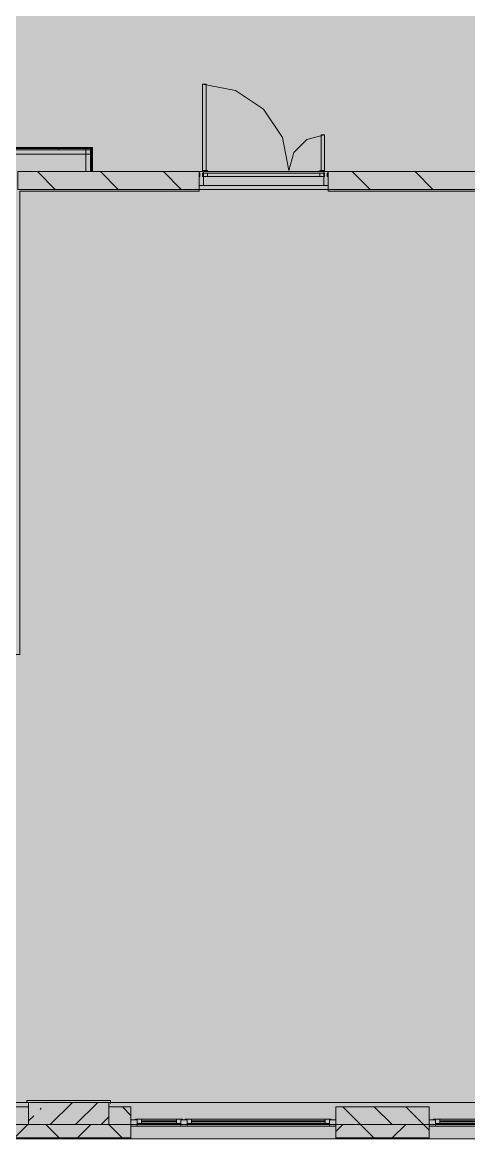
# Model space of a CAD drawing. Header units: millimetres. Extents: x -3817 to 677485, y -22715 to 103890.
# Drawn here: x 29735.4 to 29774.9, y 201.1 to 299.8 of the extents above; entities that cross this region are included whole.
import ezdxf

# ---------------------------------------------------------------- set-up
doc = ezdxf.new("R2010")
doc.units = ezdxf.units.MM
doc.layers.add('PDF _Геометрия', color=7, linetype='Continuous', true_color=0x1d1d1d)
doc.layers.add('PDF _Сплошная заливка', color=7, linetype='Continuous', true_color=0xffffff)

msp = doc.modelspace()

# ---------------------------------------------------------------- hatches: boundary and pattern name
at = {"layer": 'PDF _Сплошная заливка', "true_color": 0xd9d9d9, "transparency": 33554559}
msp.add_hatch(color=254, dxfattribs=at).paths.add_polyline_path([(29921.04, 201.109), (29921.04, 372.26), (29669.868, 372.325), (29669.868, 418.715), (29600.87, 418.715), (29600.87, 283.518), (29637.404, 283.518), (29637.404, 201.109), (29911.289, 201.109)])
h = msp.add_hatch(color=254, dxfattribs=at)
h.paths.add_polyline_path([(29729.829, 288.637), (29741.653, 288.637), (29741.653, 288.736), (29730, 288.736)], flags=0)
h.paths.add_polyline_path([(29729.018, 288.637), (29729.693, 288.637), (29729.636, 288.736), (29728.732, 288.736), (29728.732, 288.637)], flags=0)
h = msp.add_hatch(color=254, dxfattribs=at)
h.paths.add_polyline_path([(29764.479, 285.027), (29778.502, 285.027), (29778.502, 286.602), (29762.479, 286.602), (29762.479, 285.027)], flags=0)
h.paths.add_polyline_path([(29749.798, 285.027), (29751.062, 285.027), (29751.062, 286.602), (29735.039, 286.602), (29735.117, 285.027)], flags=0)
h.paths.add_polyline_path([(29662.6, 285.027), (29663.388, 285.027), (29663.388, 286.602), (29658.034, 286.602), (29658.034, 285.027), (29661.97, 285.027)], flags=0)
h.paths.add_polyline_path([(29671.262, 285.027), (29676.773, 285.027), (29676.773, 286.602), (29671.262, 286.602)], flags=0)
h = msp.add_hatch(color=254, dxfattribs=at)
h.paths.add_polyline_path([(29889.268, 202.353), (29891.096, 202.353), (29891.096, 203.928), (29888.734, 203.928), (29888.734, 202.353)], flags=0)
h.paths.add_polyline_path([(29856.452, 202.353), (29856.452, 203.928), (29848.184, 203.928), (29848.184, 202.353), (29852.565, 202.353)], flags=0)
h.paths.add_polyline_path([(29874.561, 202.353), (29874.561, 203.928), (29870.625, 203.928), (29870.625, 202.353)], flags=0)
h.paths.add_polyline_path([(29764.479, 202.353), (29771.415, 202.353), (29771.415, 203.928), (29763.148, 203.928), (29763.148, 202.353)], flags=0)
h.paths.add_polyline_path([(29792.675, 202.353), (29799.761, 202.353), (29799.761, 203.928), (29792.675, 203.928)], flags=0)
h.paths.add_polyline_path([(29806.847, 202.353), (29813.934, 202.353), (29813.934, 203.928), (29806.847, 203.928)], flags=0)
h.paths.add_polyline_path([(29745.038, 202.353), (29745.038, 203.928), (29743.07, 203.928), (29743.07, 202.353)], flags=0)
h.paths.add_polyline_path([(29830.075, 202.353), (29830.075, 203.928), (29828.106, 203.928), (29828.106, 202.353)], flags=0)
h.paths.add_polyline_path([(29661.712, 202.353), (29665.12, 202.353), (29665.12, 203.928), (29658.821, 203.928), (29658.821, 202.353)], flags=0)
h.paths.add_polyline_path([(29679.293, 202.353), (29681.261, 202.353), (29681.261, 203.928), (29679.293, 203.928), (29679.293, 203.585)], flags=0)
h.paths.add_polyline_path([(29735.117, 202.353), (29735.984, 202.353), (29735.984, 203.928), (29728.897, 203.928), (29728.897, 202.353)], flags=0)
h.paths.add_polyline_path([(29707.638, 202.353), (29707.638, 203.928), (29699.371, 203.928), (29699.371, 202.353), (29705.755, 202.353)], flags=0)
h = msp.add_hatch(color=254, dxfattribs=at)
h.paths.add_polyline_path([(29889.268, 201.172), (29891.096, 201.172), (29891.096, 202.353), (29881.648, 202.353), (29881.648, 201.172), (29881.927, 201.172)], flags=0)
h.paths.add_polyline_path([(29909.206, 201.172), (29919.835, 201.172), (29919.835, 202.353), (29909.206, 202.353)], flags=0)
h.paths.add_polyline_path([(29806.847, 201.172), (29813.934, 201.172), (29813.934, 202.353), (29806.847, 202.353)], flags=0)
h.paths.add_polyline_path([(29797.511, 201.172), (29799.761, 201.172), (29799.761, 202.353), (29792.675, 202.353), (29792.675, 201.172), (29793.841, 201.172)], flags=0)
h.paths.add_polyline_path([(29823.203, 201.172), (29830.075, 201.172), (29830.075, 202.353), (29821.02, 202.353), (29821.02, 201.172)], flags=0)
h.paths.add_polyline_path([(29848.184, 201.172), (29856.452, 201.172), (29856.452, 202.353), (29848.184, 202.353)], flags=0)
h.paths.add_polyline_path([(29863.538, 201.172), (29874.561, 201.172), (29874.561, 202.353), (29863.538, 202.353)], flags=0)
h.paths.add_polyline_path([(29707.638, 201.172), (29707.638, 202.353), (29699.371, 202.353), (29699.371, 201.172), (29705.755, 201.172)], flags=0)
h.paths.add_polyline_path([(29778.502, 201.172), (29785.588, 201.172), (29785.588, 202.353), (29778.502, 202.353)], flags=0)
h.paths.add_polyline_path([(29764.479, 201.172), (29771.415, 201.172), (29771.415, 202.353), (29763.148, 202.353), (29763.148, 201.172)], flags=0)
h.paths.add_polyline_path([(29721.811, 201.172), (29721.811, 202.353), (29714.725, 202.353), (29714.725, 201.172), (29720.436, 201.172)], flags=0)
h.paths.add_polyline_path([(29745.038, 201.172), (29745.038, 202.353), (29728.897, 202.353), (29728.897, 201.172), (29742.458, 201.172)], flags=0)
h.paths.add_polyline_path([(29665.12, 201.172), (29665.12, 202.353), (29658.821, 202.353), (29658.821, 201.172), (29661.712, 201.172)], flags=0)
h.paths.add_polyline_path([(29647.031, 201.172), (29651.735, 201.172), (29651.735, 202.353), (29637.404, 202.353), (29637.404, 201.172)], flags=0)
h.paths.add_polyline_path([(29672.206, 201.172), (29681.261, 201.172), (29681.261, 202.353), (29672.206, 202.353)], flags=0)

# ---------------------------------------------------------------- linework, layer by layer
at = {"layer": 'PDF _Геометрия', "color": 9, "lineweight": 9, "true_color": 0xb7b7b7}
for points in [[(29751.692, 286.71), (29751.692, 294.348), (29751.377, 294.348), (29751.377, 286.71)], [(29761.849, 286.71), (29762.164, 286.71), (29762.164, 289.86), (29761.849, 289.86)], [(29743.227, 204.228), (29743.227, 204.479), (29735.826, 204.479), (29735.826, 204.321), (29735.826, 204.479), (29743.227, 204.479)]]:
    msp.add_lwpolyline(points, close=True, dxfattribs=at)
for points in [[(29751.377, 286.71), (29751.377, 294.348), (29754.3, 293.766), (29756.777, 292.111), (29758.433, 289.633), (29759.014, 286.71), (29759.436, 288.285), (29760.589, 289.438), (29762.164, 289.86), (29762.164, 286.71)], [(29730, 288.736), (29741.653, 288.736), (29741.653, 286.602), (29751.076, 286.602)], [(29751.062, 286.602), (29751.062, 286.159)], [(29751.81, 286.608), (29751.81, 286.71), (29751.377, 286.71), (29751.377, 286.608)], [(29751.377, 286.474), (29751.377, 286.159), (29751.81, 286.159), (29751.81, 286.474)], [(29761.731, 286.608), (29761.731, 286.71), (29762.164, 286.71), (29762.164, 286.608)], [(29762.164, 286.474), (29762.164, 286.159), (29761.731, 286.159), (29761.731, 286.474)], [(29762.475, 286.602), (29780.234, 286.602), (29780.234, 278.728), (29781.927, 278.728)], [(29762.479, 286.159), (29762.479, 286.602)], [(29751.062, 285.372), (29751.062, 284.87), (29735.204, 284.87), (29735.204, 243.926), (29728.661, 243.926)], [(29762.479, 284.87), (29778.344, 284.87), (29778.344, 204.321), (29778.344, 284.87), (29762.479, 284.87), (29762.479, 285.372)], [(29734.881, 243.926), (29735.204, 243.926), (29735.204, 284.87), (29751.062, 284.87)]]:
    msp.add_lwpolyline(points, dxfattribs=at)
at = {"layer": 'PDF _Геометрия', "color": 8, "lineweight": 9, "true_color": 0x737373}
for points in [[(29728.732, 288.736), (29729.636, 288.736), (29728.732, 288.736), (29728.732, 288.145), (29741.653, 288.145), (29741.653, 288.736), (29730, 288.736)], [(29741.653, 288.539), (29728.732, 288.539)], [(29741.653, 288.637), (29729.829, 288.637)], [(29738.604, 288.539), (29738.702, 288.637), (29738.801, 288.736)], [(29741.456, 286.602), (29741.456, 288.736)], [(29741.554, 286.602), (29741.554, 288.736)], [(29738.346, 285.027), (29736.771, 286.602)], [(29743.913, 285.027), (29742.338, 286.602)], [(29749.481, 285.027), (29747.906, 286.602)], [(29751.062, 286.159), (29751.062, 286.602)], [(29751.456, 285.372), (29762.085, 285.372), (29751.456, 285.372), (29751.456, 286.159), (29751.456, 286.474), (29751.456, 286.608), (29751.456, 286.474), (29751.456, 286.159), (29762.085, 286.159), (29751.456, 286.159)], [(29751.456, 286.474), (29762.085, 286.474), (29751.456, 286.474)], [(29762.085, 286.159), (29762.085, 286.474), (29762.085, 286.608), (29762.085, 286.474), (29762.085, 286.159), (29762.085, 285.372)], [(29762.479, 286.602), (29762.479, 286.159)], [(29766.183, 285.027), (29764.609, 286.602)], [(29771.751, 285.027), (29770.176, 286.602)], [(29762.479, 285.372), (29762.479, 285.027), (29751.062, 285.027), (29751.062, 285.372)], [(29659.766, 204.321), (29659.608, 204.321), (29659.766, 204.321), (29659.774, 204.321), (29743.07, 204.321), (29743.227, 204.321), (29743.235, 204.321), (29778.502, 204.321), (29778.344, 204.321)], [(29743.227, 204.321), (29735.826, 204.321)], [(29737.57, 204.263), (29737.629, 204.321)], [(29737.905, 202.353), (29739.874, 204.321)], [(29740.15, 202.353), (29742.119, 204.321)], [(29771.415, 202.353), (29763.148, 202.353), (29763.148, 201.109), (29763.148, 202.353), (29745.038, 202.353), (29743.07, 202.353), (29735.984, 202.353), (29728.897, 202.353), (29728.897, 203.928), (29735.984, 203.928), (29735.984, 202.353), (29728.897, 202.353), (29728.897, 201.109), (29728.897, 202.353), (29721.811, 202.353)], [(29735.984, 203.876), (29735.931, 203.928)], [(29737.009, 203.702), (29737.102, 203.795)], [(29745.038, 203.172), (29744.283, 203.928)], [(29778.502, 202.353), (29771.415, 202.353), (29771.415, 201.109), (29771.415, 202.353), (29763.148, 202.353), (29763.148, 203.928), (29771.415, 203.928), (29771.415, 202.353), (29778.502, 202.353), (29778.502, 201.109), (29778.502, 202.353), (29785.588, 202.353), (29785.588, 201.109), (29785.588, 202.353), (29792.675, 202.353)], [(29766.525, 201.172), (29765.344, 202.353), (29763.769, 203.928)], [(29768.128, 202.353), (29766.553, 203.928)], [(29771.415, 201.849), (29770.912, 202.353), (29769.337, 203.928)], [(29734.75, 201.172), (29735.931, 202.353)], [(29735.984, 202.676), (29736.448, 203.14)], [(29738.687, 201.172), (29737.506, 202.353)], [(29740.318, 201.172), (29741.499, 202.353)], [(29742.395, 202.353), (29743.07, 203.028)], [(29744.255, 201.172), (29743.074, 202.353), (29743.07, 202.357)], [(29745.59, 202.762), (29745.038, 202.762)], [(29763.148, 202.353), (29745.038, 202.353)], [(29745.432, 202.841), (29749.605, 202.841)], [(29745.983, 202.841), (29745.983, 202.447)], [(29745.983, 202.684), (29749.054, 202.684)], [(29749.054, 202.605), (29745.983, 202.605)], [(29749.054, 202.841), (29749.054, 202.447)], [(29749.841, 202.841), (29762.754, 202.841)], [(29750.393, 202.841), (29750.393, 202.447)], [(29750.393, 202.684), (29762.203, 202.684)], [(29762.203, 202.605), (29750.393, 202.605)], [(29762.203, 202.841), (29762.203, 202.447)], [(29763.148, 202.762), (29762.597, 202.762)], [(29763.148, 201.732), (29763.769, 202.353)], [(29768.156, 201.172), (29769.337, 202.353)], [(29771.967, 202.762), (29771.415, 202.762)], [(29771.809, 202.841), (29778.108, 202.841)], [(29772.36, 202.841), (29772.36, 202.447)], [(29772.36, 202.684), (29777.557, 202.684)], [(29777.557, 202.605), (29772.36, 202.605)], [(29745.038, 202.211), (29763.148, 202.211)], [(29762.597, 202.211), (29745.59, 202.211)], [(29771.415, 202.211), (29778.502, 202.211)], [(29728.897, 201.172), (29745.038, 201.172)], [(29728.897, 201.148), (29745.038, 201.148)], [(29763.148, 201.172), (29771.415, 201.172)], [(29763.148, 201.148), (29771.415, 201.148)]]:
    msp.add_lwpolyline(points, dxfattribs=at)
for points in [[(29741.062, 288.736), (29741.062, 286.602), (29741.653, 286.602), (29741.653, 288.736)], [(29735.039, 285.027), (29751.062, 285.027), (29751.062, 286.602), (29735.039, 286.602)], [(29751.377, 286.474), (29751.456, 286.474), (29751.456, 286.608), (29751.062, 286.608), (29751.062, 286.474), (29751.141, 286.474), (29751.141, 286.159), (29751.062, 286.159), (29751.062, 285.372), (29751.456, 285.372), (29751.456, 286.159), (29751.377, 286.159)], [(29751.456, 286.608), (29762.085, 286.608)], [(29762.4, 286.159), (29762.4, 286.474), (29762.479, 286.474), (29762.479, 286.608), (29762.085, 286.608), (29762.085, 286.474), (29762.164, 286.474), (29762.164, 286.159), (29762.085, 286.159), (29762.085, 285.372), (29762.479, 285.372), (29762.479, 286.159)], [(29778.502, 285.027), (29778.502, 222.037), (29780.234, 222.037), (29780.234, 286.602), (29778.502, 286.602), (29762.479, 286.602), (29762.479, 285.027)], [(29743.07, 204.321), (29735.984, 204.321), (29735.984, 202.353), (29743.07, 202.353)], [(29745.038, 202.353), (29745.038, 203.928), (29743.07, 203.928), (29743.07, 202.353)], [(29745.038, 202.211), (29745.038, 202.762), (29745.59, 202.762), (29745.59, 202.211)], [(29745.038, 201.109), (29745.038, 202.353)], [(29749.605, 202.841), (29745.432, 202.841), (29745.432, 202.762), (29745.59, 202.762), (29745.59, 202.447), (29749.448, 202.447), (29749.448, 202.762), (29749.605, 202.762)], [(29749.448, 202.211), (29749.448, 202.762), (29749.999, 202.762), (29749.999, 202.211)], [(29749.448, 202.762), (29749.999, 202.762)], [(29762.754, 202.841), (29749.841, 202.841), (29749.841, 202.762), (29749.999, 202.762), (29749.999, 202.447), (29762.597, 202.447), (29762.597, 202.762), (29762.754, 202.762)], [(29762.597, 202.211), (29762.597, 202.762), (29763.148, 202.762), (29763.148, 202.211)], [(29771.415, 202.211), (29771.415, 202.762), (29771.967, 202.762), (29771.967, 202.211)], [(29778.108, 202.841), (29771.809, 202.841), (29771.809, 202.762), (29771.967, 202.762), (29771.967, 202.447), (29777.951, 202.447), (29777.951, 202.762), (29778.108, 202.762)]]:
    msp.add_lwpolyline(points, close=True, dxfattribs=at)
at = {"layer": 'PDF _Геометрия', "color": 7, "lineweight": 9}
for points in [[(29726.535, 201.109), (29728.897, 201.109), (29745.038, 201.109), (29747.401, 201.109)], [(29767.479, 201.109), (29771.415, 201.109), (29767.479, 201.109), (29771.415, 201.109), (29763.148, 201.109), (29745.038, 201.109)], [(29749.763, 201.109), (29752.125, 201.109)], [(29765.116, 201.109), (29760.943, 201.109), (29760.392, 201.109), (29765.116, 201.109), (29760.392, 201.109)], [(29765.353, 201.109), (29764.802, 201.109)], [(29773.778, 201.109), (29777.951, 201.109), (29778.502, 201.109), (29771.415, 201.109)], [(29778.502, 201.109), (29773.778, 201.109), (29778.502, 201.109), (29785.588, 201.109), (29787.95, 201.109)]]:
    msp.add_lwpolyline(points, dxfattribs=at)
at = {"layer": 'PDF _Сплошная заливка', "color": 254, "lineweight": 60, "true_color": 0xcdcdcd, "transparency": 33554559}
for points in [[(29751.692, 286.71), (29751.692, 294.348), (29751.377, 286.71), (29751.377, 294.348)], [(29762.164, 286.71), (29762.164, 289.86), (29761.849, 286.71), (29761.849, 289.86)]]:
    msp.add_solid(points, dxfattribs=at)
at = {"layer": 'PDF _Сплошная заливка', "color": 254, "lineweight": 60, "true_color": 0xd9d9d9, "transparency": 33554559}
for points in [[(29728.732, 288.539), (29741.653, 288.539), (29728.732, 288.637), (29741.653, 288.637)], [(29741.554, 286.602), (29741.554, 288.736), (29741.456, 286.602), (29741.456, 288.736)], [(29741.653, 286.602), (29741.653, 288.736), (29741.554, 286.602), (29741.554, 288.736)], [(29735.984, 202.353), (29743.07, 202.353), (29735.984, 204.321), (29743.07, 204.321)]]:
    msp.add_solid(points, dxfattribs=at)
at = {"layer": 'PDF _Сплошная заливка', "color": 254, "lineweight": 60, "true_color": 0xcfcfcf, "transparency": 33554559}
for points in [[(29728.732, 288.145), (29741.653, 288.145), (29728.732, 288.539), (29741.653, 288.539)], [(29741.456, 286.602), (29741.456, 288.736), (29741.062, 286.602), (29741.062, 288.736)]]:
    msp.add_solid(points, dxfattribs=at)

doc.saveas('drawing.dxf')
